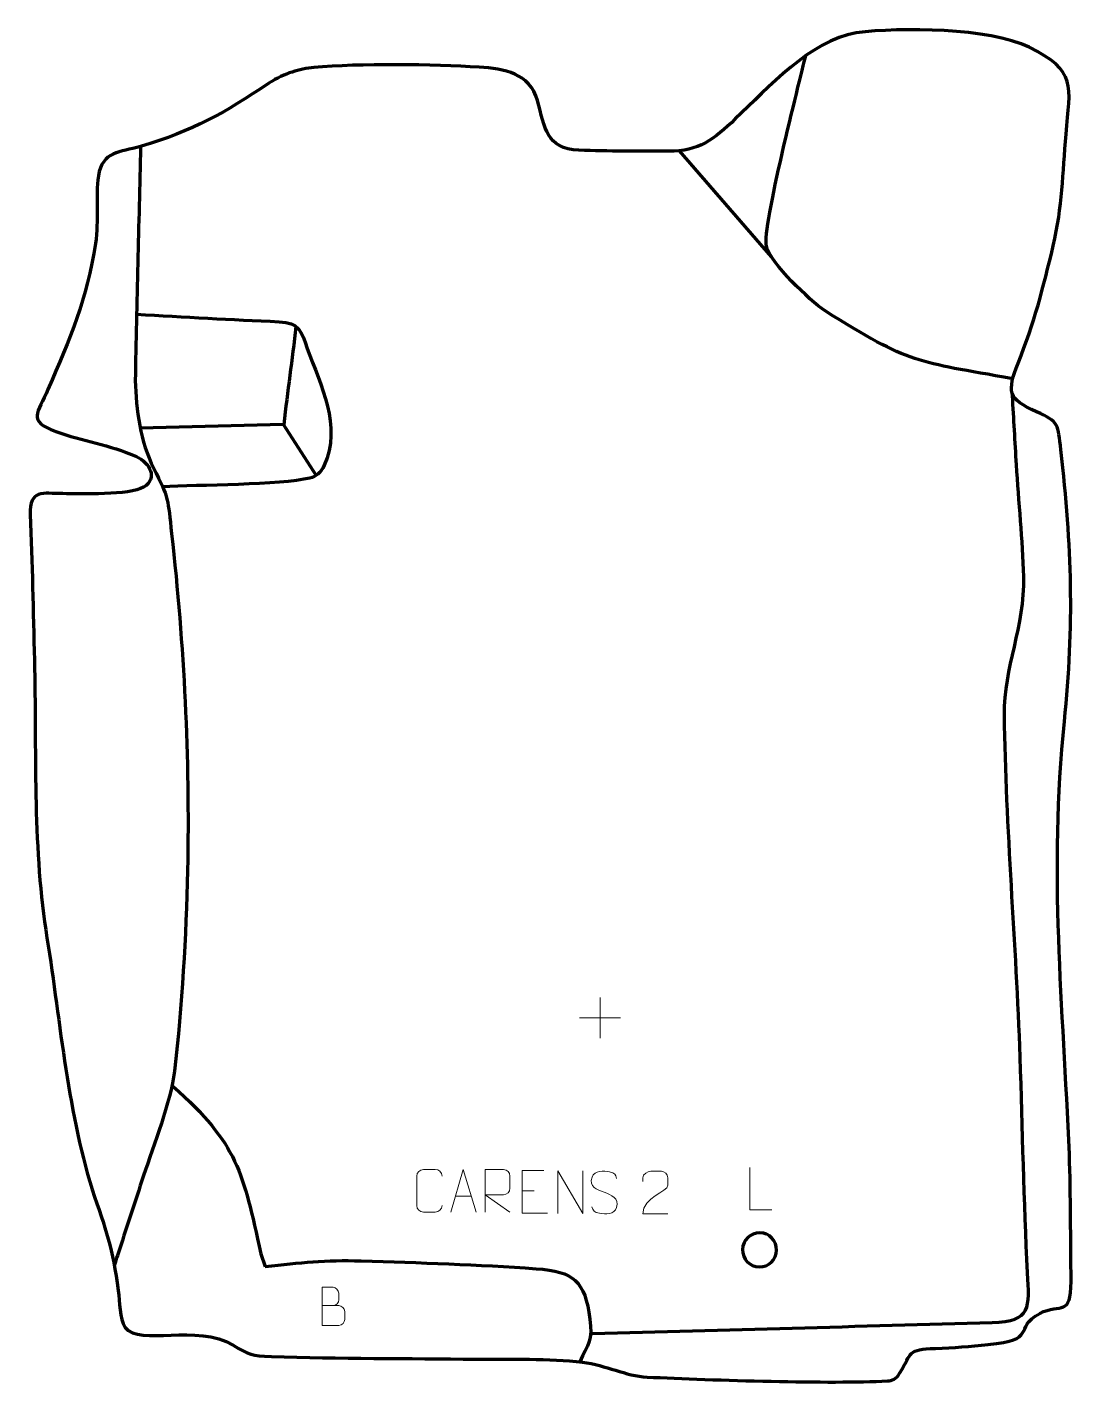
# Model space of a CAD drawing. Header units: millimetres. Extents: x -622 to -6, y 5 to 801.
import ezdxf

# ---------------------------------------------------------------- set-up
doc = ezdxf.new("R2010")
doc.units = ezdxf.units.MM
doc.header["$MEASUREMENT"] = 0
doc.layers.add('layer 1', color=7, linetype='Continuous', plot=False)
doc.layers.add('layer 2', color=7, linetype='Continuous')
doc.layers.add('layer 3', color=7, linetype='Continuous')

msp = doc.modelspace()

# ---------------------------------------------------------------- linework, layer by layer
at = {"layer": 'layer 1', "color": 250, "lineweight": 9}
for points in [[(-285.8948, 231.599), (-285.8948, 231.599), (-285.8948, 207.6211), (-285.8948, 207.6211)], [(-297.8837, 219.61), (-297.8837, 219.61), (-273.9058, 219.61), (-273.9058, 219.61)], [(-370.8301, 114.8378), (-370.8301, 114.8378), (-361.3344, 114.8378), (-361.3344, 114.8378)], [(-331.6626, 118.0651), (-331.6626, 118.0651), (-324.4945, 118.0651), (-324.4945, 118.0651)]]:
    msp.add_open_spline(points, degree=3, dxfattribs=at)
for points, knots in [([(-378.6592, 109.4061), (-378.799, 107.0827), (-380.4762, 105.6031), (-382.6239, 105.5923), (-382.6239, 105.5923), (-384.9558, 105.5927), (-387.2877, 105.5927), (-389.6192, 105.5923), (-389.6192, 105.5923), (-391.5442, 105.4869), (-393.5163, 107.3714), (-393.5051, 109.3887), (-393.5051, 109.3887), (-393.5047, 115.1588), (-393.5047, 120.9285), (-393.5051, 126.6978), (-393.5051, 126.6978), (-393.5009, 128.8359), (-391.7542, 130.5551), (-389.6018, 130.5416), (-389.6018, 130.5416), (-387.2761, 130.5416), (-384.95, 130.5416), (-382.6239, 130.5416), (-382.6239, 130.5416), (-380.6773, 130.5771), (-378.6859, 129.0856), (-378.6592, 126.648)], [0, 0, 0, 0, 0.125, 0.125, 0.125, 0.125, 0.25, 0.25, 0.25, 0.25, 0.375, 0.375, 0.375, 0.375, 0.5, 0.5, 0.5, 0.5, 0.625, 0.625, 0.625, 0.625, 0.75, 0.75, 0.75, 0.75, 1, 1, 1, 1]), ([(-373.5527, 105.5884), (-373.5527, 105.5884), (-366.1817, 130.5419), (-366.1817, 130.5419), (-366.1817, 130.5419), (-366.1817, 130.5419), (-358.6118, 105.5884), (-358.6118, 105.5884)], [0, 0, 0, 0, 0.33333333, 0.33333333, 0.33333333, 0.33333333, 1, 1, 1, 1]), ([(-353.4142, 105.5884), (-353.4142, 105.5884), (-353.4142, 130.5419), (-353.4142, 130.5419), (-353.4142, 130.5419), (-349.8194, 130.5419), (-346.2239, 130.5419), (-342.6287, 130.5419), (-342.6287, 130.5419), (-340.3034, 130.5042), (-338.7461, 129.0142), (-338.7502, 126.6478), (-338.7502, 126.6478), (-338.7506, 124.6123), (-338.7506, 121.5529), (-338.7502, 119.5169), (-338.7502, 119.5169), (-338.7567, 117.6414), (-340.569, 115.6996), (-342.5785, 115.6805), (-342.5785, 115.6805), (-342.5785, 115.6805), (-353.4142, 115.6805), (-353.4142, 115.6805), (-353.4142, 115.6805), (-353.4142, 115.6805), (-338.7595, 105.5884), (-338.7595, 105.5884)], [0, 0, 0, 0, 0.125, 0.125, 0.125, 0.125, 0.25, 0.25, 0.25, 0.25, 0.375, 0.375, 0.375, 0.375, 0.5, 0.5, 0.5, 0.5, 0.625, 0.625, 0.625, 0.625, 0.75, 0.75, 0.75, 0.75, 1, 1, 1, 1]), ([(-318.7887, 129.9448), (-318.7887, 129.9448), (-331.6626, 129.9448), (-331.6626, 129.9448), (-331.6626, 129.9448), (-331.6626, 129.9448), (-331.6626, 104.9912), (-331.6626, 104.9912), (-331.6626, 104.9912), (-331.6626, 104.9912), (-316.7968, 104.9912), (-316.7968, 104.9912)], [0, 0, 0, 0, 0.25, 0.25, 0.25, 0.25, 0.5, 0.5, 0.5, 0.5, 1, 1, 1, 1]), ([(-310.7289, 104.7272), (-310.7289, 104.7272), (-310.7289, 129.6807), (-310.7289, 129.6807), (-310.7289, 129.6807), (-310.7289, 129.6807), (-296.0741, 104.7272), (-296.0741, 104.7272), (-296.0741, 104.7272), (-296.0741, 104.7272), (-296.0741, 129.6807), (-296.0741, 129.6807)], [0, 0, 0, 0, 0.25, 0.25, 0.25, 0.25, 0.5, 0.5, 0.5, 0.5, 1, 1, 1, 1]), ([(-283.4015, 117.2039), (-287.6498, 118.6743), (-292.5579, 120.4701), (-290.5528, 125.9904), (-290.5528, 125.9904), (-289.0493, 130.1303), (-283.8357, 129.7418), (-280.2321, 129.1407), (-280.2321, 129.1407), (-277.3715, 128.6635), (-276.5068, 127.4503), (-276.1962, 125.3662)], [0, 0, 0, 0, 0.25, 0.25, 0.25, 0.25, 0.5, 0.5, 0.5, 0.5, 1, 1, 1, 1]), ([(-246.0355, 104.5429), (-250.9499, 104.5432), (-255.8643, 104.5432), (-260.7784, 104.5429), (-260.7784, 104.5429), (-260.7784, 114.4752), (-246.1274, 117.1164), (-246.0355, 121.4267), (-246.0355, 121.4267), (-246.0358, 122.8508), (-246.0358, 124.2745), (-246.0355, 125.6978), (-246.0355, 125.6978), (-246.0524, 127.7749), (-248.1752, 129.4997), (-249.8462, 129.517), (-249.8462, 129.517), (-251.9194, 129.5166), (-253.9923, 129.5166), (-256.0647, 129.517), (-256.0647, 129.517), (-257.8868, 129.5335), (-260.7115, 127.7414), (-260.7784, 125.6478), (-260.7784, 125.6478), (-260.7784, 125.6478), (-260.7784, 123.593), (-260.7784, 123.593)], [0, 0, 0, 0, 0.125, 0.125, 0.125, 0.125, 0.25, 0.25, 0.25, 0.25, 0.375, 0.375, 0.375, 0.375, 0.5, 0.5, 0.5, 0.5, 0.625, 0.625, 0.625, 0.625, 0.75, 0.75, 0.75, 0.75, 1, 1, 1, 1]), ([(-184.9638, 106.8561), (-184.9638, 106.8561), (-197.9129, 106.8561), (-197.9129, 106.8561), (-197.9129, 106.8561), (-197.9129, 106.8561), (-197.9129, 131.8097), (-197.9129, 131.8097)], [0, 0, 0, 0, 0.33333333, 0.33333333, 0.33333333, 0.33333333, 1, 1, 1, 1]), ([(-283.4015, 117.2038), (-279.3829, 115.5571), (-274.3534, 113.6688), (-276.1874, 108.3085), (-276.1874, 108.3085), (-277.6472, 104.0421), (-282.558, 104.2988), (-286.2841, 104.8535), (-286.2841, 104.8535), (-289.0341, 105.2633), (-290.255, 106.4768), (-290.633, 108.589)], [0, 0, 0, 0, 0.25, 0.25, 0.25, 0.25, 0.5, 0.5, 0.5, 0.5, 1, 1, 1, 1]), ([(-449.0801, 50.6408), (-445.8211, 50.6412), (-442.5617, 50.6412), (-439.302, 50.6408), (-439.302, 50.6408), (-437.5327, 50.6253), (-435.8098, 49.0703), (-435.8098, 47.2345), (-435.8098, 47.2345), (-435.8101, 46.2237), (-435.8101, 43.4924), (-435.8098, 42.4813), (-435.8098, 42.4813), (-435.7939, 40.8172), (-437.1752, 39.0134), (-439.2546, 39.0286), (-439.2546, 39.0286), (-442.5146, 39.0289), (-445.7743, 39.0289), (-449.0336, 39.0286), (-449.0336, 39.0286), (-449.0336, 46.479), (-449.0336, 53.9291), (-449.0336, 61.3789), (-449.0336, 61.3789), (-446.9075, 61.3789), (-444.7811, 61.3789), (-442.6546, 61.3789), (-442.6546, 61.3789), (-441.1491, 61.3947), (-439.2711, 59.6835), (-439.2552, 57.9258), (-439.2552, 57.9258), (-439.2556, 56.0752), (-439.2556, 55.9445), (-439.2552, 54.0936), (-439.2552, 54.0936), (-439.2398, 52.243), (-440.9007, 50.6253), (-442.7011, 50.6408)], [0, 0, 0, 0, 0.09090909, 0.09090909, 0.09090909, 0.09090909, 0.18181818, 0.18181818, 0.18181818, 0.18181818, 0.27272727, 0.27272727, 0.27272727, 0.27272727, 0.36363636, 0.36363636, 0.36363636, 0.36363636, 0.45454545, 0.45454545, 0.45454545, 0.45454545, 0.54545455, 0.54545455, 0.54545455, 0.54545455, 0.63636364, 0.63636364, 0.63636364, 0.63636364, 0.72727273, 0.72727273, 0.72727273, 0.72727273, 0.81818182, 0.81818182, 0.81818182, 0.81818182, 1, 1, 1, 1])]:
    msp.add_open_spline(points, degree=3, knots=knots, dxfattribs=at)
at = {"layer": 'layer 2', "color": 142, "lineweight": 158}
for points, knots in [([(-43.5053, 594.8343), (-100.4843, 605.1254), (-103.327, 603.0175), (-153.7176, 634.7616), (-153.7176, 634.7616), (-162.7905, 640.9948), (-185.7258, 662.2948), (-188.1492, 672.6725), (-188.1492, 672.6725), (-190.7683, 683.8887), (-168.6764, 769.272), (-165.068, 784.53)], [0, 0, 0, 0, 0.25, 0.25, 0.25, 0.25, 0.5, 0.5, 0.5, 0.5, 1, 1, 1, 1]), ([(-555.6638, 731.1725), (-556.6902, 685.4157), (-558.1221, 639.4648), (-558.7757, 593.727), (-558.7757, 593.727), (-558.4905, 576.808), (-555.7423, 557.6427), (-548.0399, 542.4486), (-548.0399, 542.4486), (-539.0501, 524.7146), (-539.6541, 524.0475), (-537.4378, 503.9567), (-537.4378, 503.9567), (-530.1039, 437.8071), (-526.7874, 372.7462), (-528.1141, 306.1327), (-528.1141, 306.1327), (-529.1055, 267.3449), (-531.1512, 226.8571), (-535.8267, 188.357), (-535.8267, 188.357), (-538.0675, 169.9037), (-547.9372, 145.244), (-553.9145, 126.9581), (-553.9145, 126.9581), (-559.0261, 111.3207), (-564.149, 95.6871), (-569.2699, 80.0528), (-569.2699, 80.0528), (-569.8906, 78.1578), (-570.5113, 76.2629), (-571.132, 74.368)], [0, 0, 0, 0, 0.11111111, 0.11111111, 0.11111111, 0.11111111, 0.22222222, 0.22222222, 0.22222222, 0.22222222, 0.33333333, 0.33333333, 0.33333333, 0.33333333, 0.44444444, 0.44444444, 0.44444444, 0.44444444, 0.55555556, 0.55555556, 0.55555556, 0.55555556, 0.66666667, 0.66666667, 0.66666667, 0.66666667, 0.77777778, 0.77777778, 0.77777778, 0.77777778, 1, 1, 1, 1]), ([(-558.0586, 632.6939), (-530.1721, 631.1887), (-502.2886, 629.535), (-474.388, 628.3397), (-474.388, 628.3397), (-462.3856, 627.8254), (-461.5703, 623.2201), (-457.7616, 612.5224), (-457.7616, 612.5224), (-449.8705, 590.9359), (-437.3498, 566.9986), (-447.9015, 544.0227), (-447.9015, 544.0227), (-450.0872, 539.2634), (-452.8228, 537.3418), (-456.2521, 536.5255), (-456.2521, 536.5255), (-473.7369, 532.3637), (-521.8285, 532.602), (-542.7021, 531.3112)], [0, 0, 0, 0, 0.16666667, 0.16666667, 0.16666667, 0.16666667, 0.33333333, 0.33333333, 0.33333333, 0.33333333, 0.5, 0.5, 0.5, 0.5, 0.66666667, 0.66666667, 0.66666667, 0.66666667, 1, 1, 1, 1]), ([(-290.3959, 34.2382), (-212.106, 36.4444), (-133.8118, 38.5103), (-55.5219, 40.7095), (-55.5219, 40.7095), (-32.4186, 41.3585), (-33.768, 49.428), (-34.817, 69.9288), (-34.817, 69.9288), (-36.9689, 111.9877), (-37.7555, 154.4009), (-39.1743, 196.5196), (-39.1743, 196.5196), (-41.4255, 263.0284), (-47.5972, 331.6939), (-48.3831, 397.3805), (-48.3831, 397.3805), (-48.7183, 425.3992), (-36.3177, 449.2478), (-37.0841, 478.6944), (-37.0841, 478.6944), (-37.643, 500.1669), (-40.0577, 522.7071), (-41.3314, 544.3614), (-41.3314, 544.3614), (-42.1249, 557.8499), (-42.9187, 571.3383), (-43.7124, 584.8266), (-43.7124, 584.8266), (-43.7124, 584.8266), (-43.8005, 586.3253), (-43.8005, 586.3253)], [0, 0, 0, 0, 0.11111111, 0.11111111, 0.11111111, 0.11111111, 0.22222222, 0.22222222, 0.22222222, 0.22222222, 0.33333333, 0.33333333, 0.33333333, 0.33333333, 0.44444444, 0.44444444, 0.44444444, 0.44444444, 0.55555556, 0.55555556, 0.55555556, 0.55555556, 0.66666667, 0.66666667, 0.66666667, 0.66666667, 0.77777778, 0.77777778, 0.77777778, 0.77777778, 1, 1, 1, 1]), ([(-555.9244, 566.097), (-555.9244, 566.097), (-471.9032, 568.2021), (-471.9032, 568.2021), (-471.9032, 568.2021), (-471.9032, 568.2021), (-452.5321, 538.0393), (-452.5321, 538.0393)], [0, 0, 0, 0, 0.33333333, 0.33333333, 0.33333333, 0.33333333, 1, 1, 1, 1]), ([(-536.6845, 179.5356), (-498.283, 145.024), (-495.6815, 129.3606), (-485.0829, 81.1068), (-485.0829, 81.1068), (-485.0829, 81.1068), (-482.4576, 73.5117), (-482.4576, 73.5117)], [0, 0, 0, 0, 0.33333333, 0.33333333, 0.33333333, 0.33333333, 1, 1, 1, 1]), ([(-482.4576, 73.5117), (-461.6228, 75.9584), (-447.3292, 77.6147), (-426.0771, 76.9274), (-426.0771, 76.9274), (-392.0147, 75.8243), (-357.3649, 74.782), (-323.395, 72.3272), (-323.395, 72.3272), (-301.161, 70.7206), (-294.8523, 65.0973), (-291.8002, 42.6879), (-291.8002, 42.6879), (-290.1579, 30.6297), (-292.8743, 27.8963), (-297.8359, 17.6345)], [0, 0, 0, 0, 0.2, 0.2, 0.2, 0.2, 0.4, 0.4, 0.4, 0.4, 0.6, 0.6, 0.6, 0.6, 1, 1, 1, 1])]:
    msp.add_open_spline(points, degree=3, knots=knots, dxfattribs=at)
for points in [[(-185.2543, 666.4822), (-185.2543, 666.4822), (-239.1707, 728.7265), (-239.1707, 728.7265)], [(-464.4702, 625.6484), (-466.5974, 605.4906), (-469.4639, 587.8737), (-471.5909, 567.7159)]]:
    msp.add_open_spline(points, degree=3, dxfattribs=at)
at = {"layer": 'layer 2', "color": 250, "lineweight": 200}
msp.add_open_spline([(-192.393, 73.3637), (-197.9148, 73.4752), (-202.3006, 78.0418), (-202.1891, 83.5635), (-202.1891, 83.5635), (-202.0776, 89.0852), (-197.511, 93.4711), (-191.9893, 93.3596), (-191.9893, 93.3596), (-186.4675, 93.2481), (-182.0817, 88.6814), (-182.1932, 83.1598), (-182.1932, 83.1598), (-182.3047, 77.6381), (-186.8713, 73.2522), (-192.393, 73.3637)], degree=3, knots=[0, 0, 0, 0, 0.2, 0.2, 0.2, 0.2, 0.4, 0.4, 0.4, 0.4, 0.6, 0.6, 0.6, 0.6, 1, 1, 1, 1], dxfattribs=at)
at = {"layer": 'layer 3', "color": 242, "lineweight": 158}
msp.add_open_spline([(-555.6638, 731.1725), (-524.9382, 740.4126), (-506.7027, 750.706), (-480.3224, 768.3542), (-480.3224, 768.3542), (-470.6502, 774.4639), (-462.4868, 776.7523), (-453.9542, 777.5547), (-453.9542, 777.5547), (-427.2726, 780.0638), (-383.3201, 779.3683), (-356.9389, 777.7834), (-356.9389, 777.7834), (-342.125, 776.7321), (-327.1946, 774.5243), (-322.5732, 758.1351), (-322.5732, 758.1351), (-318.2318, 742.2251), (-317.8159, 730.0202), (-298.248, 729.0086), (-298.248, 729.0086), (-280.8844, 728.2324), (-263.1293, 728.7074), (-245.673, 728.4609), (-245.673, 728.4609), (-227.6232, 728.2059), (-219.0488, 735.4498), (-206.4347, 747.3845), (-206.4347, 747.3845), (-187.176, 765.7168), (-162.5896, 793.2873), (-135.4902, 797.9678), (-135.4902, 797.9678), (-108.9611, 801.2963), (-57.858, 800.9239), (-33.8499, 789.4695), (-33.8499, 789.4695), (-5.8711, 775.7962), (-9.6827, 766.749), (-12.24, 738.488), (-12.24, 738.488), (-14.2304, 715.0853), (-14.2504, 696.1997), (-19.7559, 672.8795), (-19.7559, 672.8795), (-25.6346, 647.9027), (-30.8488, 628.0889), (-40.3556, 604.0797), (-40.3556, 604.0797), (-46.7979, 587.3901), (-46.6849, 582.9548), (-29.5842, 575.4379), (-29.5842, 575.4379), (-16.2092, 569.5587), (-17.0571, 568.1066), (-15.2667, 553.0874), (-15.2667, 553.0874), (-8.8365, 496.5428), (-7.281, 450.3711), (-13.2002, 393.5896), (-13.2002, 393.5896), (-22.3894, 304.9921), (-13.9094, 227.7795), (-10.2911, 139.6237), (-10.2911, 139.6237), (-9.3689, 114.7209), (-9.6341, 89.7712), (-9.2369, 64.8493), (-9.2369, 64.8493), (-9.6195, 43.7052), (-14.8486, 52.387), (-27.7053, 46.0723), (-27.7053, 46.0723), (-43.5215, 37.2483), (-28.6051, 30.3628), (-57.9926, 27.7743), (-57.9926, 27.7743), (-68.3148, 26.846), (-78.4221, 25.6844), (-88.8074, 25.5237), (-88.8074, 25.5237), (-105.7494, 24.8288), (-102.4709, 23.2479), (-109.7442, 11.1964), (-109.7442, 11.1964), (-112.0572, 7.3636), (-114.1393, 6.5584), (-117.1696, 6.4024), (-117.1696, 6.4024), (-150.3432, 4.694), (-219.0292, 6.85), (-258.2094, 8.6885), (-258.2094, 8.6885), (-270.9693, 9.2872), (-282.3206, 15.7678), (-296.1568, 17.44), (-296.1568, 17.44), (-316.0599, 19.8453), (-338.4516, 18.9447), (-358.6408, 19.2021), (-358.6408, 19.2021), (-398.719, 19.7126), (-438.8329, 19.3812), (-478.8919, 20.8269), (-478.8919, 20.8269), (-490.6733, 21.252), (-491.9135, 21.7518), (-501.2563, 27.4001), (-501.2563, 27.4001), (-522.6688, 40.345), (-556.1289, 26.6736), (-564.788, 37.8765), (-564.788, 37.8765), (-568.2069, 43.2552), (-567.9149, 52.788), (-568.7802, 59.4894), (-568.7802, 59.4894), (-571.9806, 84.1131), (-576.3173, 95.678), (-584.0989, 118.7344), (-584.0989, 118.7344), (-599.1193, 167.1059), (-603.1592, 221.1458), (-611.4022, 271.3277), (-611.4022, 271.3277), (-619.1252, 322.2968), (-616.789, 377.8876), (-618.0374, 429.6666), (-618.0374, 429.6666), (-618.7272, 458.166), (-619.2742, 486.6867), (-620.6004, 515.1616), (-620.6004, 515.1616), (-620.7548, 529.8881), (-613.3955, 527.5102), (-601.3743, 527.3898), (-601.3743, 527.3898), (-590.9465, 527.303), (-562.0154, 526.267), (-553.9199, 531.2243), (-553.9199, 531.2243), (-545.2203, 536.5516), (-550.4054, 545.4167), (-558.0686, 549.2404), (-558.0686, 549.2404), (-574.2522, 555.986), (-589.4553, 558.3964), (-605.5096, 563.8023), (-605.5096, 563.8023), (-622.3003, 570.2547), (-616.2087, 574.4647), (-610.0615, 588.6218), (-610.0615, 588.6218), (-597.1479, 618.4209), (-587.1388, 641.7205), (-582.1862, 674.332), (-582.1862, 674.332), (-580.1133, 687.9817), (-582.3191, 701.5737), (-580.4373, 713.9536), (-580.4373, 713.9536), (-578.2334, 728.4532), (-567.8851, 727.8462), (-555.6638, 731.1725)], degree=3, knots=[0, 0, 0, 0, 0.02380952, 0.02380952, 0.02380952, 0.02380952, 0.04761905, 0.04761905, 0.04761905, 0.04761905, 0.07142857, 0.07142857, 0.07142857, 0.07142857, 0.0952381, 0.0952381, 0.0952381, 0.0952381, 0.11904762, 0.11904762, 0.11904762, 0.11904762, 0.14285714, 0.14285714, 0.14285714, 0.14285714, 0.16666667, 0.16666667, 0.16666667, 0.16666667, 0.19047619, 0.19047619, 0.19047619, 0.19047619, 0.21428571, 0.21428571, 0.21428571, 0.21428571, 0.23809524, 0.23809524, 0.23809524, 0.23809524, 0.26190476, 0.26190476, 0.26190476, 0.26190476, 0.28571429, 0.28571429, 0.28571429, 0.28571429, 0.30952381, 0.30952381, 0.30952381, 0.30952381, 0.33333333, 0.33333333, 0.33333333, 0.33333333, 0.35714286, 0.35714286, 0.35714286, 0.35714286, 0.38095238, 0.38095238, 0.38095238, 0.38095238, 0.4047619, 0.4047619, 0.4047619, 0.4047619, 0.42857143, 0.42857143, 0.42857143, 0.42857143, 0.45238095, 0.45238095, 0.45238095, 0.45238095, 0.47619048, 0.47619048, 0.47619048, 0.47619048, 0.5, 0.5, 0.5, 0.5, 0.52380952, 0.52380952, 0.52380952, 0.52380952, 0.54761905, 0.54761905, 0.54761905, 0.54761905, 0.57142857, 0.57142857, 0.57142857, 0.57142857, 0.5952381, 0.5952381, 0.5952381, 0.5952381, 0.61904762, 0.61904762, 0.61904762, 0.61904762, 0.64285714, 0.64285714, 0.64285714, 0.64285714, 0.66666667, 0.66666667, 0.66666667, 0.66666667, 0.69047619, 0.69047619, 0.69047619, 0.69047619, 0.71428571, 0.71428571, 0.71428571, 0.71428571, 0.73809524, 0.73809524, 0.73809524, 0.73809524, 0.76190476, 0.76190476, 0.76190476, 0.76190476, 0.78571429, 0.78571429, 0.78571429, 0.78571429, 0.80952381, 0.80952381, 0.80952381, 0.80952381, 0.83333333, 0.83333333, 0.83333333, 0.83333333, 0.85714286, 0.85714286, 0.85714286, 0.85714286, 0.88095238, 0.88095238, 0.88095238, 0.88095238, 0.9047619, 0.9047619, 0.9047619, 0.9047619, 0.92857143, 0.92857143, 0.92857143, 0.92857143, 0.95238095, 0.95238095, 0.95238095, 0.95238095, 1, 1, 1, 1], dxfattribs=at)

doc.saveas('drawing.dxf')
